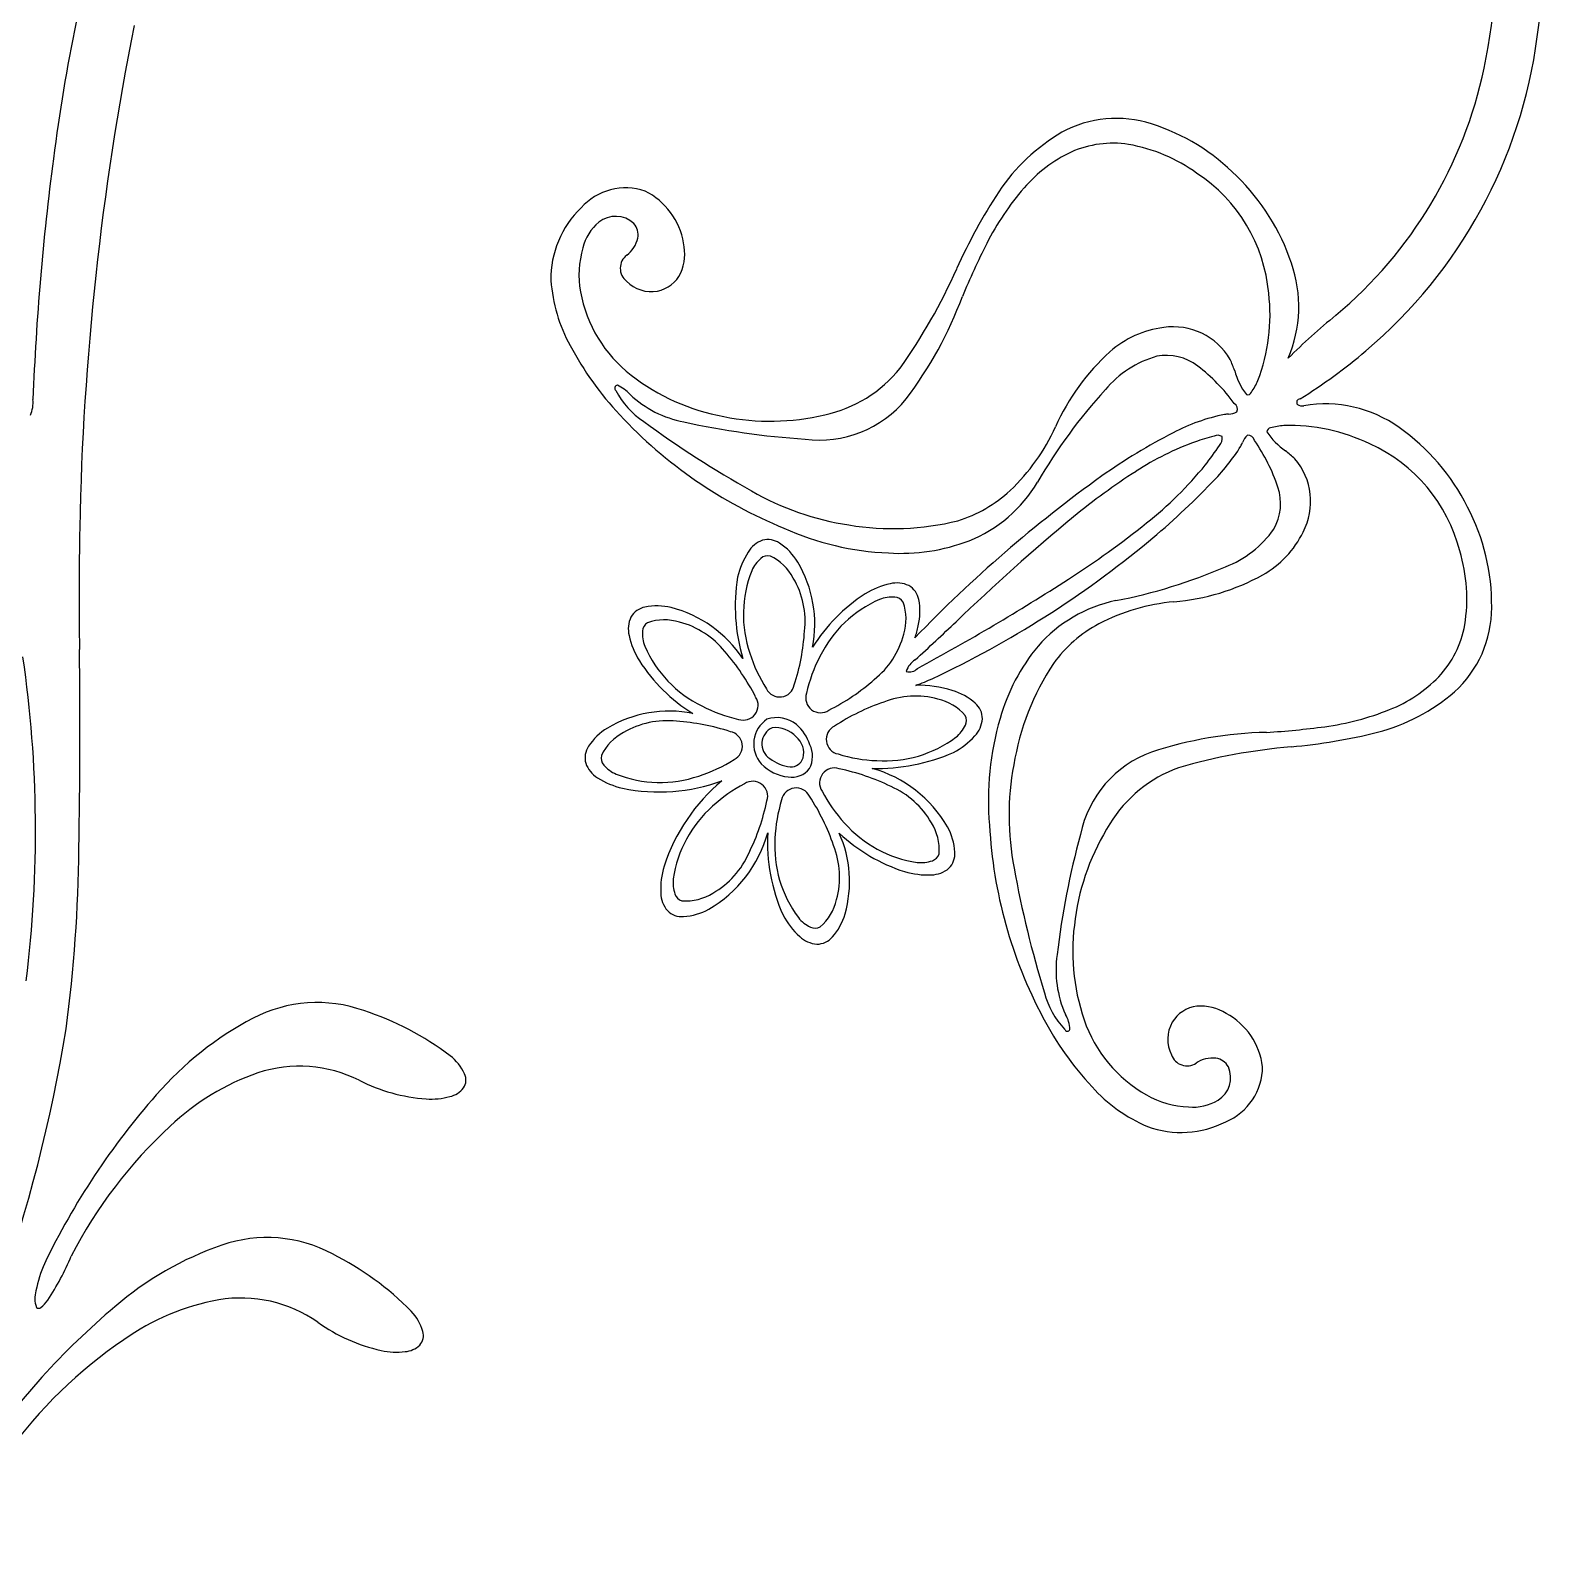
# Model space of a CAD drawing. Extents: x -4 to 4, y -4.07 to 4.07.
# Drawn here: x 3.057 to 3.807, y -1.979 to -1.227 of the extents above; entities that cross this region are included whole.
import ezdxf

# ---------------------------------------------------------------- set-up
doc = ezdxf.new("R2010")
doc.units = 0

msp = doc.modelspace()

# ---------------------------------------------------------------- linework, layer by layer
at = {"color": 7, "linetype": 'CONTINUOUS'}
for centre, radius, start, end in [((3.478539, -1.18466), 0.328273, 352.070846, 385.169581), ((3.485333, -1.183731), 0.298446, 348.074991, 380.942523), ((3.993986, -1.409378), 0.933205, 164.240986, 172.666314), ((4.498548, -1.500795), 1.417372, 168.748136, 178.879675), ((3.560005, -1.197829), 0.245777, 310.234962, 352.4917), ((3.563636, -1.200473), 0.218373, 309.965974, 348.127451), ((3.595068, -1.32639), 0.056106, 71.934616, 118.669774), ((3.61619, -1.359568), 0.095385, 120.240729, 146.300998), ((3.582138, -1.370047), 0.101628, 44.362993, 72.636922), ((4.378925, -1.46165), 1.32167, 172.548929, 177.739497), ((3.579379, -1.376381), 0.10806, 18.549148, 45.741289), ((3.352052, -1.334502), 0.029787, 71.266442, 138.130696), ((3.345822, -1.337911), 0.035344, 9.606437, 63.452179), ((3.771436, -1.459587), 0.280054, 146.899192, 155.805117), ((3.363437, -1.349619), 0.048493, 133.804696, 181.127683), ((3.353253, -1.339648), 0.023046, 129.138464, 167.010349), ((3.347038, -1.33199), 0.013184, 46.990406, 129.196503), ((3.349486, -1.327995), 0.008643, 349.637419, 400.78175), ((3.343729, -1.326395), 0.014603, 306.97534, 347.526123), ((3.356779, -1.33728), 0.024465, 336.893973, 372.43406), ((3.37621, -1.347915), 0.047364, 163.505547, 190.015012), ((3.357426, -1.344544), 0.008134, 127.161081, 232.005543), ((3.364581, -1.339815), 0.01631, 281.22056, 334.328307), ((3.249069, -1.225881), 0.292212, 324.848602, 335.98386), ((3.620344, -1.36354), 0.065143, 336.872107, 379.303126), ((3.39272, -1.345156), 0.077955, 183.984836, 208.942076), ((3.364627, -1.339057), 0.017046, 224.2617, 280.575968), ((3.396372, -1.343888), 0.06792, 190.402897, 232.096156), ((3.910363, -1.62102), 0.326688, 129.195805, 134.778976), ((3.466084, -1.307433), 0.16043, 208.052355, 223.141703), ((3.629641, -1.438295), 0.052217, 106.117499, 139.949796), ((3.619871, -1.413131), 0.025443, 52.263693, 100.70523), ((3.532393, -1.164848), 0.28879, 302.169326, 310.190438), ((3.419407, -1.314368), 0.105363, 232.074121, 259.695964), ((3.436753, -1.352756), 0.065849, 282.124743, 321.087471), ((3.579687, -1.465543), 0.091487, 36.190558, 52.450578), ((3.787294, -1.584885), 0.26744, 137.642071, 149.838899), ((3.043356, -1.411094), 0.01501, 335.536032, 366.018558), ((3.651825, -1.414335), 0.003285, 334.731009, 418.898745), ((3.686109, -1.410968), 0.001666, 88.548067, 220.464933), ((3.687254, -1.408028), 0.004689, 239.040555, 279.325672), ((3.698694, -1.474463), 0.062724, 54.433566, 99.80418), ((3.516313, -1.261705), 0.228351, 222.895606, 247.904934), ((3.423548, -1.304494), 0.115842, 258.554393, 283.496685), ((3.666494, -1.507097), 0.091813, 101.171061, 118.095198), ((3.654905, -1.460456), 0.043872, 95.51993, 98.123109), ((3.650864, -1.408911), 0.007878, 268.699588, 299.940763), ((3.752157, -1.679056), 0.283903, 117.002837, 125.337301), ((3.665174, -1.433256), 0.007877, 130.978776, 162.222426), ((3.660363, -1.430576), 0.003286, 12.028148, 96.188098), ((3.58839, -1.482007), 0.091483, 18.46768, 34.728156), ((3.674679, -1.509717), 0.105373, 26.404225, 54.96138), ((3.570621, -1.378751), 0.101645, 314.85182, 327.980862), ((3.617773, -1.412586), 0.043882, 332.800256, 335.402977), ((3.979293, -1.9932), 0.671552, 125.643717, 136.115135), ((3.496141, -1.414846), 0.069733, 291.859315, 329.236226), ((3.383331, -1.203907), 0.357814, 309.533804, 316.367165), ((3.651054, -1.461167), 0.025444, 330.213367, 378.654028), ((3.677573, -1.511282), 0.103513, 359.252178, 387.892366), ((5.004251, -1.506743), 1.923099, 178.997091, 180.797059), ((3.488106, -1.345867), 0.13987, 245.642461, 267.573644), ((3.630468, -1.443707), 0.052217, 290.968418, 324.800491), ((3.424489, -1.492344), 0.01381, 109.734118, 148.887606), ((3.422499, -1.489286), 0.010294, 56.112616, 105.054552), ((3.411542, -1.505743), 0.030065, 31.304939, 56.26467), ((3.488173, -1.39033), 0.09547, 266.403631, 290.819001), ((3.289133, -1.090958), 0.504887, 295.199926, 309.619406), ((3.446673, -1.50687), 0.040321, 147.504561, 166.712675), ((3.385332, -1.520899), 0.060338, 349.048934, 390.669699), ((3.496792, -1.512111), 0.09053, 170.777695, 196.581157), ((3.543474, -1.246802), 0.26743, 281.079379, 293.276435), ((3.491799, -1.540234), 0.040326, 102.504778, 121.710616), ((3.486382, -1.514272), 0.013811, 64.736014, 103.887276), ((3.487139, -1.510702), 0.010294, 11.113303, 60.056333), ((3.363526, -1.522512), 0.010293, 101.114706, 150.058174), ((3.367415, -1.541896), 0.030064, 76.304959, 101.265596), ((3.359399, -1.571519), 0.060747, 33.550456, 75.574375), ((3.516457, -1.577119), 0.08468, 122.785983, 148.092617), ((3.467754, -1.514591), 0.030065, 346.306792, 371.266296), ((3.608985, -1.577537), 0.069733, 101.681535, 139.058222), ((3.724554, -1.512733), 0.056523, 312.365346, 360.101369), ((3.367097, -1.523269), 0.013811, 154.736125, 193.887165), ((3.393058, -1.517853), 0.040325, 192.50455, 211.710843), ((3.4534, -1.512648), 0.044497, 340.266206, 348.251151), ((-0.275692, -1.572549), 3.357257, 358.983658, 360.666519), ((3.629548, -1.593081), 0.095468, 140.098983, 164.51458), ((2.461763, -1.623167), 0.597804, 352.847496, 368.274077), ((3.429926, -1.493212), 0.084656, 212.782228, 238.096786), ((3.464157, -1.461822), 0.094799, 289.467741, 294.92127), ((3.497247, -1.604308), 0.053128, 71.848225, 91.612878), ((3.505427, -1.582701), 0.030066, 48.874053, 73.83333), ((3.70047, -1.482157), 0.095384, 284.617442, 310.677936), ((3.373723, -1.624321), 0.06034, 79.048241, 120.669227), ((3.518452, -1.567825), 0.010293, 0.084869, 49.027898), ((3.358568, -1.59811), 0.030066, 121.306957, 146.266235), ((3.430072, -1.580242), 0.014654, 123.436842, 222.017388), ((3.42823, -1.580178), 0.008771, 114.722075, 236.43346), ((3.426915, -1.582485), 0.015284, 50.833896, 108.769536), ((3.426018, -1.586193), 0.014059, 42.193033, 95.946424), ((3.421547, -1.587988), 0.022951, 18.732528, 49.120259), ((3.51498, -1.566703), 0.01381, 316.252927, 355.405525), ((3.671542, -1.607681), 0.139865, 163.343788, 185.275652), ((3.430105, -1.584653), 0.010124, 345.543707, 411.308605), ((3.431136, -1.586352), 0.013432, 333.11211, 385.276101), ((3.495163, -1.549081), 0.040323, 298.428396, 317.635145), ((3.656704, -1.302743), 0.280052, 275.112465, 284.01839), ((3.342109, -1.587153), 0.010294, 146.112479, 195.05529), ((3.436258, -1.570372), 0.021418, 233.040271, 262.768881), ((3.433803, -1.585207), 0.006417, 267.852118, 342.086729), ((3.476252, -1.495788), 0.096589, 268.746884, 293.236573), ((3.706793, -1.872799), 0.292202, 94.934472, 106.069959), ((3.345168, -1.585162), 0.013811, 199.737018, 238.889839), ((3.434574, -1.575573), 0.021129, 223.252159, 264.471948), ((3.43422, -1.585383), 0.011347, 261.4763, 321.627838), ((3.456967, -1.652952), 0.062985, 30.111441, 74.178283), ((3.648246, -1.653959), 0.065848, 109.829698, 148.792871), ((3.359696, -1.562975), 0.040325, 237.505352, 256.712101), ((3.368431, -1.514268), 0.089776, 258.431273, 290.305444), ((3.46034, -1.670252), 0.094045, 130.241415, 161.762608), ((3.361261, -1.607397), 0.063352, 300.208924, 344.60579), ((3.510617, -1.628894), 0.088401, 176.965606, 204.142833), ((3.40419, -1.648387), 0.058727, 344.085136, 384.030682), ((3.515932, -1.562644), 0.084846, 226.778201, 252.294234), ((3.485115, -1.635853), 0.030065, 3.875024, 28.834755), ((3.760302, -1.608537), 0.228348, 183.013337, 208.022665), ((3.689538, -1.682216), 0.115839, 147.421199, 172.363718), ((2.367811, -1.62623), 0.71325, 352.330281, 359.528618), ((3.409667, -1.652321), 0.040322, 163.428714, 182.635917), ((3.504843, -1.634545), 0.010294, 315.084677, 364.028145), ((3.501629, -1.604822), 0.040324, 253.428697, 272.635445), ((3.503181, -1.631296), 0.01381, 271.252437, 310.404813), ((3.383195, -1.653873), 0.013811, 181.252942, 220.404873), ((3.379946, -1.655536), 0.010294, 225.085334, 274.027488), ((3.378638, -1.635808), 0.030064, 273.872959, 298.833143), ((3.46541, -1.645854), 0.040324, 208.429338, 227.635631), ((3.431791, -1.656121), 0.030064, 318.874769, 343.834726), ((3.678854, -1.6829), 0.105361, 171.222579, 198.844648), ((3.447788, -1.665672), 0.013811, 226.251526, 265.403233), ((3.446666, -1.669145), 0.010293, 270.084431, 319.028336), ((3.199087, -1.77662), 0.06826, 70.19144, 117.705621), ((3.241979, -1.859585), 0.161655, 117.493667, 139.302668), ((3.17687, -1.851444), 0.146253, 52.956704, 71.93654), ((3.700671, -1.641054), 0.160432, 207.776572, 222.865691), ((3.636883, -1.726395), 0.01631, 96.591179, 149.69784), ((3.636728, -1.734596), 0.024464, 58.484313, 94.025295), ((3.632549, -1.744746), 0.035344, 7.466535, 61.311409), ((2.313303, -1.597863), 0.771337, 330.349321, 350.782148), ((3.643428, -1.695019), 0.06792, 198.82203, 240.514845), ((3.637614, -1.7266), 0.017046, 150.343289, 206.656479), ((3.249826, -1.754145), 0.024643, 24.971339, 52.067211), ((3.630075, -1.73161), 0.008134, 198.914647, 303.757449), ((3.642749, -1.750487), 0.014603, 83.394197, 123.945424), ((3.643119, -1.744524), 0.008643, 30.136576, 81.280907), ((3.208625, -1.856155), 0.11943, 108.977943, 133.594281), ((3.190375, -1.806358), 0.066413, 63.524485, 108.060149), ((3.265671, -1.746774), 0.007169, 327.102511, 385.027623), ((3.638543, -1.745532), 0.013183, 301.722999, 383.929096), ((3.637808, -1.739972), 0.029786, 292.787757, 359.652642), ((3.259261, -1.669818), 0.086522, 243.001063, 265.922626), ((3.2622, -1.743187), 0.012083, 282.858156, 321.750086), ((3.641036, -1.698055), 0.077956, 221.976177, 246.932737), ((3.39297, -1.995563), 0.364827, 138.57423, 154.374245), ((3.255464, -1.719434), 0.036762, 266.327418, 284.856503), ((3.633029, -1.712757), 0.047362, 240.904034, 267.413499), ((3.633337, -1.73715), 0.023051, 263.910153, 301.775348), ((3.627244, -1.72427), 0.048493, 249.790631, 297.113179), ((3.283021, -1.939856), 0.231381, 132.644767, 152.770385), ((3.204533, -1.981452), 0.161656, 109.002427, 130.811202), ((3.174361, -1.893062), 0.068259, 61.69984, 109.214241), ((2.955601, -1.783144), 0.131876, 326.540078, 337.32343), ((3.141335, -1.963787), 0.146256, 44.464656, 63.444263), ((3.118029, -1.86224), 0.059283, 155.630117, 169.263928), ((3.071775, -1.854915), 0.012554, 162.772898, 200.962681), ((3.333792, -2.13824), 0.364833, 130.082521, 145.882308), ((3.054178, -1.848409), 0.013652, 305.596714, 326.953674), ((3.172048, -1.973135), 0.11943, 100.485907, 125.102245), ((3.161352, -1.921188), 0.066413, 55.032709, 99.568373), ((3.061139, -1.858438), 0.001456, 221.678796, 312.591696), ((3.249645, -1.796317), 0.086522, 234.509619, 257.431182), ((3.227862, -1.878327), 0.024644, 16.481007, 43.576879), ((3.244622, -1.873376), 0.007168, 318.60701, 376.532337), ((3.233261, -2.066893), 0.231368, 124.152597, 144.279352), ((3.238564, -1.84483), 0.036761, 257.835065, 276.364149), ((3.241718, -1.869316), 0.012083, 274.367836, 313.259766)]:
    msp.add_arc(centre, radius, start, end, dxfattribs=at)
at = {"color": 1, "linetype": 'CONTINUOUS'}
for centre, radius, start, end in [((3.602294, -1.3501), 0.0697, 115.095513, 139.395314), ((3.593391, -1.333302), 0.05072, 81.139853, 114.035897), ((3.586774, -1.364425), 0.082509, 54.191136, 79.928293), ((3.591251, -1.364046), 0.079655, 5.126415, 56.64397), ((3.650763, -1.392763), 0.134267, 139.0348, 153.238545), ((3.90118, -1.518491), 0.414475, 153.307073, 157.304996), ((3.33384, -1.289953), 0.197277, 322.785623, 339.644113), ((3.580377, -1.367818), 0.090865, 339.122014, 366.882982), ((3.624336, -1.422327), 0.048756, 96.814603, 131.692418), ((3.623325, -1.406315), 0.03275, 30.528956, 98.382489), ((3.66544, -1.467536), 0.109856, 132.017381, 156.154234), ((2.875606, -1.699349), 0.835441, 21.34167, 21.756721), ((3.684104, -1.387675), 0.031291, 194.118764, 218.417659), ((3.347925, -1.403945), 0.001399, 92.843928, 234.397628), ((3.382988, -1.386663), 0.040328, 207.176268, 236.836821), ((3.341968, -1.417276), 0.015861, 39.834977, 68.208214), ((3.391092, -1.367545), 0.054137, 226.965823, 259.015078), ((3.660213, -1.405301), 0.001923, 251.000432, 338.435161), ((3.631677, -1.385084), 0.036843, 325.394404, 335.776396), ((3.448057, -1.374474), 0.055227, 262.489658, 320.95093), ((3.663805, -1.008673), 0.511149, 233.662207, 240.792313), ((3.469372, -1.012955), 0.417249, 257.740963, 266.07886), ((3.68142, -1.459176), 0.03684, 95.141317, 105.524453), ((3.680965, -1.513307), 0.090867, 64.035228, 91.795067), ((3.472547, -1.38105), 0.101542, 313.525378, 335.52128), ((3.669915, -1.531643), 0.107207, 104.268672, 109.430378), ((3.645311, -1.43137), 0.004057, 57.125779, 116.640281), ((3.642362, -1.428753), 0.005211, 316.376275, 368.722944), ((3.671643, -1.425602), 0.001923, 92.484434, 179.923901), ((3.696116, -1.408782), 0.031297, 212.501616, 236.798472), ((3.681097, -1.561375), 0.138967, 109.699944, 123.25428), ((3.546939, -1.368538), 0.117947, 321.445576, 327.24794), ((3.137096, -2.071202), 0.835719, 49.163984, 49.578805), ((3.688085, -1.504262), 0.079655, 14.274589, 65.79149), ((3.787068, -1.72855), 0.336889, 122.734999, 129.266554), ((3.497001, -1.326797), 0.183022, 308.139985, 320.970216), ((3.658626, -1.460131), 0.032749, 332.535567, 400.38931), ((3.482401, -1.338046), 0.135153, 239.780751, 261.573627), ((3.496123, -1.404306), 0.068452, 287.397376, 312.622729), ((4.230973, -2.261576), 1.030543, 129.617279, 133.953594), ((3.484518, -1.341099), 0.132468, 260.474001, 284.010971), ((3.318365, -1.107368), 0.465953, 302.888675, 308.752649), ((3.643825, -1.453941), 0.048755, 299.225101, 334.102915), ((3.686266, -1.508368), 0.082506, 350.989405, 376.727014), ((3.614536, -1.400314), 0.109857, 274.763909, 298.900534), ((2.941685, -0.517743), 1.165624, 298.424115, 302.698801), ((3.633209, -1.610881), 0.101539, 95.39637, 117.392726), ((2.603621, -0.559434), 1.324374, 312.327064, 313.526139), ((3.618938, -1.580998), 0.068449, 118.295146, 143.520951), ((3.71784, -1.512289), 0.05072, 316.882073, 349.778117), ((3.500869, -1.547286), 0.010295, 122.061801, 162.960049), ((3.492721, -1.539504), 0.005058, 250.417024, 318.60023), ((3.67488, -1.612629), 0.132468, 146.907496, 170.444239), ((3.704875, -1.498382), 0.069701, 291.522077, 315.821652), ((3.680402, -1.438632), 0.134266, 277.679487, 291.883232), ((3.643448, -1.160831), 0.414514, 273.613161, 277.610396), ((3.673955, -1.771749), 0.197277, 91.273583, 108.132073), ((3.631419, -1.636176), 0.055228, 109.966595, 168.428082), ((3.677065, -1.615629), 0.135145, 169.343804, 191.137815), ((3.980048, -1.734216), 0.417254, 164.839997, 173.177665), ((4.047597, -1.551877), 0.511092, 190.126073, 197.256866), ((3.619345, -1.692276), 0.054136, 171.90207, 203.951325), ((3.598625, -1.693687), 0.040325, 194.078617, 223.740747), ((3.556287, -1.722442), 0.01586, 2.709747, 31.084112), ((3.570832, -1.72117), 0.001399, 196.516475, 338.069108)]:
    msp.add_arc(centre, radius, start, end, dxfattribs=at)
at = {"color": 2, "linetype": 'CONTINUOUS'}
for centre, radius, start, end in [((3.431319, -1.502144), 0.018567, 131.795253, 155.363518), ((3.422448, -1.492305), 0.00532, 76.797748, 131.183792), ((3.412751, -1.509831), 0.025191, 27.725642, 64.330729), ((3.469588, -1.516135), 0.059273, 158.49181, 198.89067), ((3.398485, -1.519593), 0.042409, 353.569075, 390.435029), ((3.501448, -1.562982), 0.05927, 113.491042, 153.891235), ((3.484283, -1.526031), 0.018567, 86.796463, 110.364048), ((3.484967, -1.512801), 0.00532, 31.802438, 86.189781), ((3.465718, -1.518336), 0.025191, 342.725046, 379.330133), ((3.365626, -1.524684), 0.00532, 121.803088, 176.189131), ((3.37116, -1.543933), 0.02519, 72.724376, 109.330803), ((3.367977, -1.560925), 0.042408, 38.569078, 75.435479), ((3.378857, -1.525369), 0.018568, 176.795343, 200.361114), ((3.331612, -1.517165), 0.109251, 341.949052, 356.232702), ((3.448728, -1.515153), 0.042407, 308.568408, 345.436149), ((3.415808, -1.508203), 0.059271, 203.491181, 243.891152), ((3.318974, -1.606492), 0.109249, 26.948279, 41.232385), ((3.482668, -1.513803), 0.072432, 197.286042, 212.654673), ((3.512345, -1.570583), 0.072429, 152.285434, 167.654977), ((3.403153, -1.466145), 0.109257, 296.950237, 311.233202), ((3.410269, -1.561096), 0.00735, 251.385224, 394.029791), ((3.42827, -1.549619), 0.007351, 206.385319, 349.027011), ((3.448556, -1.557445), 0.00735, 161.382924, 304.02976), ((3.495468, -1.59892), 0.042406, 74.704082, 111.570929), ((3.501166, -1.5826), 0.02519, 40.80911, 77.414197), ((3.423414, -1.497294), 0.072443, 242.286112, 257.652462), ((3.515276, -1.662832), 0.109243, 108.907152, 123.192172), ((3.372418, -1.611166), 0.042408, 83.568528, 120.436045), ((3.369988, -1.678043), 0.109254, 71.94846, 86.231881), ((3.458706, -1.578013), 0.00735, 116.114613, 258.753279), ((3.503736, -1.562669), 0.018567, 309.778442, 333.345573), ((3.51555, -1.568663), 0.00532, 333.958363, 388.342457), ((3.362656, -1.596903), 0.025193, 117.727177, 154.328243), ((3.402444, -1.581382), 0.00735, 296.383084, 439.029163), ((3.480236, -1.529384), 0.059271, 266.249464, 306.648325), ((3.345129, -1.587204), 0.00532, 166.797099, 221.184441), ((3.366631, -1.526992), 0.072423, 287.284946, 302.655858), ((3.479067, -1.516163), 0.072416, 252.484746, 267.857027), ((3.354968, -1.578333), 0.018567, 221.794764, 245.362575), ((3.368959, -1.540061), 0.059275, 248.492467, 288.889772), ((3.455392, -1.599502), 0.00735, 71.110503, 213.7587), ((3.435417, -1.699482), 0.109245, 63.907938, 78.192501), ((3.444346, -1.66425), 0.072455, 117.487456, 132.850839), ((3.414988, -1.606085), 0.00735, 341.113344, 483.755187), ((3.436478, -1.609399), 0.00735, 26.112061, 168.753602), ((3.466605, -1.640279), 0.042405, 29.703152, 66.571786), ((3.315003, -1.586105), 0.109252, 333.907223, 348.190644), ((3.49834, -1.629765), 0.07243, 162.483594, 177.852909), ((3.351648, -1.665972), 0.109253, 18.907141, 33.190334), ((3.513532, -1.570163), 0.072424, 207.48373, 222.853501), ((3.43415, -1.655693), 0.059271, 131.250164, 171.650135), ((3.505005, -1.580335), 0.059278, 221.251335, 261.646641), ((3.482172, -1.63277), 0.025191, 355.810042, 392.414235), ((3.485113, -1.630927), 0.059278, 176.251906, 216.646101), ((3.41557, -1.646161), 0.042407, 344.704225, 381.571519), ((3.374208, -1.617295), 0.042409, 299.705525, 336.570585), ((3.498083, -1.620494), 0.018567, 264.778676, 288.346714), ((3.502199, -1.633086), 0.00532, 288.956418, 343.342678), ((3.393996, -1.648777), 0.018566, 174.77444, 198.342705), ((3.381404, -1.652892), 0.005319, 198.952928, 253.343085), ((3.381719, -1.632862), 0.025193, 265.811836, 302.413126), ((3.431891, -1.65186), 0.025189, 310.809406, 347.416503), ((3.451821, -1.654428), 0.018568, 219.779233, 243.346364), ((3.445828, -1.666243), 0.00532, 243.95459, 298.339551)]:
    msp.add_arc(centre, radius, start, end, dxfattribs=at)

doc.saveas('drawing.dxf')
